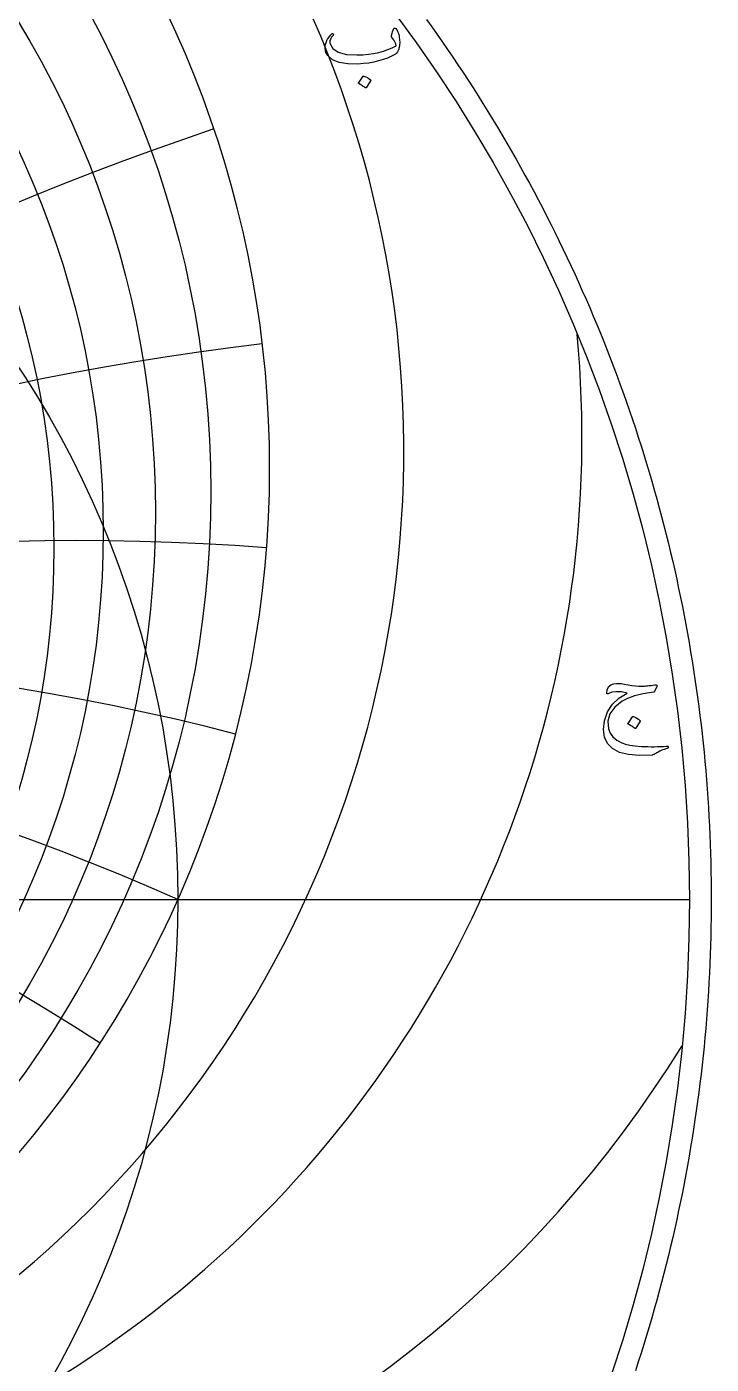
# Model space of a CAD drawing. Header units: millimetres. Extents: x -80 to 80, y -80 to 82.
# Drawn here: x 43.8 to 80.4, y -24.9 to 46.7 of the extents above; entities that cross this region are included whole.
import ezdxf

# ---------------------------------------------------------------- set-up
doc = ezdxf.new("R2010")
doc.units = ezdxf.units.MM
for name, color, linetype in [('CUT_OUTER', 1, 'Continuous'), ('ENGRAVE', 7, 'Continuous'), ('ENGRAVE_FINE', 8, 'Continuous'), ('TEXT', 5, 'Continuous')]:
    doc.layers.add(name, color=color, linetype=linetype)

msp = doc.modelspace()

# ---------------------------------------------------------------- linework, layer by layer
at = {"layer": 'CUT_OUTER'}
msp.add_lwpolyline([(65.1364, 47.0806), (65.4241, 46.68), (65.7093, 46.2777), (65.992, 45.8736), (66.2722, 45.4679), (66.55, 45.0604), (66.8252, 44.6512), (67.0979, 44.2403), (67.3681, 43.8278), (67.6358, 43.4136), (67.9009, 42.9978), (68.1634, 42.5803), (68.4234, 42.1613), (68.6808, 41.7406), (68.9356, 41.3184), (69.1879, 40.8947), (69.4375, 40.4694), (69.6845, 40.0426), (69.9289, 39.6142), (70.1706, 39.1844), (70.4098, 38.7531), (70.6462, 38.3204), (70.88, 37.8862), (71.1111, 37.4505), (71.3396, 37.0135), (71.5654, 36.5751), (71.7884, 36.1353), (72.0088, 35.6941), (72.2265, 35.2516), (72.4414, 34.8078), (72.6536, 34.3626), (72.8631, 33.9162), (73.0698, 33.4684), (73.2738, 33.0195), (73.475, 32.5692), (73.6735, 32.1178), (73.8692, 31.6651), (74.0621, 31.2113), (74.2522, 30.7563), (74.4395, 30.3001), (74.624, 29.8428), (74.8057, 29.3843), (74.9846, 28.9248), (75.1607, 28.4641), (75.3339, 28.0024), (75.5043, 27.5396), (75.6719, 27.0758), (75.8366, 26.611), (75.9985, 26.1452), (76.1575, 25.6784), (76.3136, 25.2106), (76.4668, 24.7419), (76.6172, 24.2722), (76.7647, 23.8016), (76.9093, 23.3302), (77.051, 22.8578), (77.1898, 22.3846), (77.3257, 21.9106), (77.4587, 21.4357), (77.5888, 20.96), (77.7159, 20.4836), (77.8401, 20.0063), (77.9614, 19.5283), (78.0798, 19.0496), (78.1952, 18.5701), (78.3077, 18.09), (78.4172, 17.6092), (78.5238, 17.1277), (78.6274, 16.6455), (78.728, 16.1628), (78.8257, 15.6794), (78.9204, 15.1954), (79.0122, 14.7109), (79.101, 14.2258), (79.1868, 13.7402), (79.2696, 13.2541), (79.3494, 12.7674), (79.4263, 12.2803), (79.5001, 11.7927), (79.571, 11.3047), (79.6388, 10.8163), (79.7037, 10.3274), (79.7656, 9.8381), (79.8244, 9.3485), (79.8803, 8.8586), (79.9332, 8.3683), (79.983, 7.8776), (80.0298, 7.3867), (80.0736, 6.8955), (80.1144, 6.4041), (80.1522, 5.9124), (80.187, 5.4205), (80.2188, 4.9283), (80.2475, 4.436), (80.2732, 3.9436), (80.2959, 3.4509), (80.3155, 2.9582), (80.3322, 2.4653), (80.3458, 1.9724), (80.3564, 1.4793), (80.3639, 0.9863), (80.3685, 0.4931), (80.37, 0), (80.3685, -0.4931), (80.3639, -0.9863), (80.3564, -1.4793), (80.3458, -1.9724), (80.3322, -2.4653), (80.3155, -2.9582), (80.2959, -3.4509), (80.2732, -3.9436), (80.2475, -4.436), (80.2188, -4.9283), (80.187, -5.4205), (80.1522, -5.9124), (80.1144, -6.4041), (80.0736, -6.8955), (80.0298, -7.3867), (79.983, -7.8776), (79.9332, -8.3683), (79.8803, -8.8586), (79.8244, -9.3485), (79.7656, -9.8381), (79.7037, -10.3274), (79.6388, -10.8163), (79.571, -11.3047), (79.5001, -11.7927), (79.4263, -12.2803), (79.3494, -12.7674), (79.2696, -13.2541), (79.1868, -13.7402), (79.101, -14.2258), (79.0122, -14.7109), (78.9204, -15.1954), (78.8257, -15.6794), (78.728, -16.1628), (78.6274, -16.6455), (78.5238, -17.1277), (78.4172, -17.6092), (78.3077, -18.09), (78.1952, -18.5701), (78.0798, -19.0496), (77.9614, -19.5283), (77.8401, -20.0063), (77.7159, -20.4836), (77.5888, -20.96), (77.4587, -21.4357), (77.3257, -21.9106), (77.1898, -22.3846), (77.051, -22.8578), (76.9093, -23.3302), (76.7647, -23.8016), (76.6172, -24.2722), (76.4668, -24.7419), (76.3136, -25.2106)], dxfattribs=at)
at = {"layer": 'ENGRAVE'}
msp.add_lwpolyline([(-79.2, 0), (79.2, 0)], dxfattribs=at)
for radius in [79.2, 51.8435]:
    msp.add_circle((0, 0), radius, dxfattribs=at)
for centre, radius, start, end in [((0, 23.0822), 56.7498, 105.921623, 74.078377), ((6.4344, 24.0136), 57.4961, 269.138469, 40.245154), ((14.2744, 24.724), 59.1843, 260.45783, 5.343178), ((0, -116.4424), 127.462, 66, 114), ((0, -116.4424), 127.462, 66, 114), ((25.249, 25.249), 62.9506, 249.644118, 328.308129)]:
    msp.add_arc(centre, radius, start, end, dxfattribs=at)
at = {"layer": 'ENGRAVE_FINE'}
for centre, radius in [((0, 21.8315), 53.6012), ((0, 20.7123), 50.6441), ((0, 19.7075), 47.8562), ((0, 18.8029), 45.2185)]:
    msp.add_circle(centre, radius, dxfattribs=at)
for centre, radius, start, end in [((151.9033, -116.4424), 198.2957, 121.46179, 153.402708), ((151.9033, -116.4424), 198.2957, 121.46179, 153.402708), ((106.9533, -116.4424), 166.3899, 108.639463, 146.304884), ((106.9533, -116.4424), 166.3899, 108.639463, 146.304884), ((73.5902, -116.4424), 147.1805, 96.723156, 138.894375), ((73.5902, -116.4424), 147.1805, 96.723156, 138.894375), ((46.3924, -116.4424), 135.6423, 85.688772, 131.095506), ((46.3924, -116.4424), 135.6423, 85.688772, 131.095506), ((-22.475, -116.4424), 129.4283, 57.173494, 104.525), ((-22.475, -116.4424), 129.4283, 57.173494, 104.525), ((22.475, -116.4424), 129.4283, 75.475, 122.826506), ((22.475, -116.4424), 129.4283, 75.475, 122.826506)]:
    msp.add_arc(centre, radius, start, end, dxfattribs=at)
at = {"layer": 'TEXT'}
for points in [[(63.4971, 46.5878), (63.5307, 46.5457), (63.5614, 46.4992), (63.5894, 46.4483), (63.6145, 46.393), (63.6368, 46.3337), (63.6564, 46.2706), (63.6731, 46.2038), (63.687, 46.1332), (63.7051, 45.9914), (63.7094, 45.8509), (63.7001, 45.7116), (63.677, 45.5736), (63.642, 45.4506), (63.597, 45.3513), (63.5421, 45.2757), (63.4771, 45.2239), (63.271, 45.1149), (63.0524, 45.0178), (62.8214, 44.9326), (62.5778, 44.8592), (62.3218, 44.7983), (62.0532, 44.7505), (61.7722, 44.7159), (61.4787, 44.6943), (60.9285, 44.6999), (60.4769, 44.7767), (60.1241, 44.9248), (59.8699, 45.144), (59.7656, 45.3154), (59.7175, 45.4999), (59.7257, 45.6976), (59.79, 45.9084), (59.8117, 45.9538), (59.8368, 46.0002), (59.8654, 46.0475), (59.8974, 46.0957), (59.9328, 46.1449), (59.9717, 46.195), (60.014, 46.2461), (60.0598, 46.2981), (60.0751, 46.3127), (60.091, 46.3218), (60.1075, 46.3252), (60.1247, 46.323), (60.1363, 46.3187), (60.146, 46.3106), (60.1538, 46.2987), (60.1597, 46.2831), (60.1625, 46.2684), (60.1609, 46.2543), (60.155, 46.2409), (60.1447, 46.2281), (60.1019, 46.1772), (60.0635, 46.1245), (60.0295, 46.0698), (59.9998, 46.0133), (59.9795, 45.9593), (59.9686, 45.9071), (59.967, 45.8568), (59.9748, 45.8084), (60.131, 45.5259), (60.4245, 45.3276), (60.8554, 45.2136), (61.4237, 45.1839), (61.7361, 45.196), (62.0339, 45.222), (62.3169, 45.2621), (62.5853, 45.3163), (62.8393, 45.3846), (63.0793, 45.4668), (63.3052, 45.5632), (63.5171, 45.6735), (63.4965, 45.7766), (63.4496, 45.8909), (63.3766, 46.0164), (63.2773, 46.1532), (63.2742, 46.1663), (63.2748, 46.1906), (63.2791, 46.2262), (63.2873, 46.2731), (63.2895, 46.2778), (63.291, 46.2818), (63.292, 46.2853), (63.2923, 46.2881), (63.3085, 46.3518), (63.3322, 46.423), (63.3635, 46.5017), (63.4022, 46.5878), (63.4194, 46.6141), (63.4409, 46.6228), (63.4668, 46.6141), (63.4971, 46.5878)], [(61.7535, 44.0448), (61.7597, 44.0511), (61.7684, 44.0548), (61.7797, 44.0561), (61.7934, 44.0548), (61.8905, 44.0155), (61.982, 43.9674), (62.0679, 43.9105), (62.1481, 43.845), (62.156, 43.835), (62.1594, 43.825), (62.1585, 43.815), (62.1531, 43.805), (61.9183, 43.4253), (61.9096, 43.4162), (61.8983, 43.4141), (61.8846, 43.4187), (61.8684, 43.4303), (61.8543, 43.4403), (61.8321, 43.4553), (61.8019, 43.4753), (61.7634, 43.5002), (61.7163, 43.5302), (61.6598, 43.5652), (61.5939, 43.6052), (61.5186, 43.6501), (61.5086, 43.6576), (61.5036, 43.6651), (61.5036, 43.6726), (61.5086, 43.6801)], [(77.4539, 11.3969), (77.3339, 11.1271), (77.323, 11.1093), (77.3102, 11.0959), (77.2955, 11.0868), (77.279, 11.0822), (76.7247, 10.9947), (76.261, 10.8873), (75.8879, 10.7599), (75.6053, 10.6125), (75.209, 10.2893), (74.9545, 9.9343), (74.8418, 9.5474), (74.8709, 9.1287), (74.9589, 8.902), (75.1082, 8.7015), (75.3186, 8.5273), (75.5903, 8.3793), (75.7811, 8.3131), (76.0187, 8.2593), (76.3032, 8.2181), (76.6345, 8.1894), (76.8106, 8.181), (76.9842, 8.1757), (77.1553, 8.1735), (77.324, 8.1744), (77.4895, 8.1782), (77.6512, 8.1844), (77.8092, 8.1931), (77.9635, 8.2044), (77.9997, 8.2069), (78.0284, 8.2044), (78.0496, 8.1969), (78.0634, 8.1844), (78.0709, 8.1691), (78.0734, 8.1532), (78.0709, 8.1366), (78.0634, 8.1195), (78.0579, 8.1102), (78.0515, 8.1026), (78.0442, 8.0965), (78.0359, 8.092), (78.027, 8.0881), (78.0178, 8.0839), (78.0083, 8.0793), (77.9984, 8.0745), (77.8545, 8.0286), (77.7274, 7.9808), (77.6172, 7.9312), (77.5238, 7.8796), (77.464, 7.8425), (77.4095, 7.8109), (77.3603, 7.785), (77.3165, 7.7647), (77.2785, 7.7491), (77.2471, 7.7373), (77.2223, 7.7291), (77.2041, 7.7248), (76.5208, 7.6995), (75.94, 7.7485), (75.4617, 7.8718), (75.0857, 8.0695), (74.814, 8.3405), (74.6535, 8.679), (74.6042, 9.085), (74.666, 9.5583), (74.8296, 10.0352), (75.0857, 10.4414), (75.4342, 10.7771), (75.8751, 11.0422), (75.5628, 11.1018), (75.2905, 11.1159), (75.0582, 11.0843), (74.8659, 11.0072), (74.849, 11.001), (74.8334, 10.9972), (74.819, 10.996), (74.8059, 10.9972), (74.795, 11.0013), (74.7872, 11.0085), (74.7825, 11.0188), (74.7809, 11.0322), (74.7878, 11.0943), (74.7984, 11.1559), (74.8128, 11.2167), (74.8309, 11.277), (74.8946, 11.3941), (74.9958, 11.4806), (75.1344, 11.5365), (75.3105, 11.5618), (75.422, 11.5609), (75.5616, 11.548), (75.7293, 11.5234), (75.925, 11.4868), (76.1271, 11.4503), (76.3135, 11.4256), (76.4843, 11.4128), (76.6395, 11.4119), (76.7141, 11.4152), (76.7931, 11.42), (76.8765, 11.4264), (76.9642, 11.4344), (77.0564, 11.4442), (77.1528, 11.4562), (77.2537, 11.4705), (77.3589, 11.4868), (77.4192, 11.4887), (77.4551, 11.4744), (77.4667, 11.4438), (77.4539, 11.3969)], [(76.1649, 9.7782), (76.1711, 9.7844), (76.1798, 9.7882), (76.1911, 9.7894), (76.2048, 9.7882), (76.3019, 9.7488), (76.3934, 9.7007), (76.4793, 9.6439), (76.5595, 9.5783), (76.5674, 9.5683), (76.5708, 9.5583), (76.5699, 9.5483), (76.5645, 9.5384), (76.3297, 9.1587), (76.321, 9.1496), (76.3097, 9.1474), (76.296, 9.1521), (76.2798, 9.1636), (76.2657, 9.1736), (76.2435, 9.1886), (76.2133, 9.2086), (76.1748, 9.2336), (76.1277, 9.2636), (76.0712, 9.2985), (76.0053, 9.3385), (75.93, 9.3835), (75.92, 9.391), (75.915, 9.3985), (75.915, 9.406), (75.92, 9.4135)]]:
    msp.add_lwpolyline(points, close=True, dxfattribs=at)

doc.saveas('drawing.dxf')
